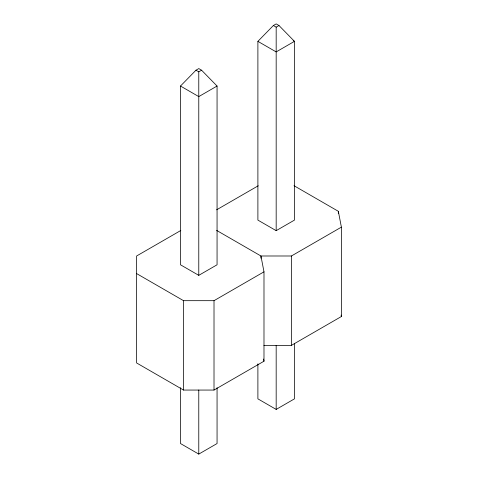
<?xml version="1.0" encoding="UTF-8"?>
<svg xmlns="http://www.w3.org/2000/svg" width="478" height="478" viewBox="0 0 478 478"><rect width="100%" height="100%" fill="white"/><g stroke="black" fill="none" stroke-linecap="round" stroke-linejoin="round"><path stroke-width="0.72" d="M180.493 86.04L195.974 70.206L198.776 68.587L201.579 70.206L217.06 86.04L217.06 264.794L198.776 275.346L180.493 264.794L180.493 86.04L198.776 96.598L217.06 86.04M257.893 41.353L273.374 25.519L276.176 23.9L278.979 25.519L294.46 41.353L294.46 220.107L276.176 230.659L257.893 220.107L257.893 41.353L276.176 51.911L294.46 41.353L293.199 40.624M195.974 70.206L198.776 71.825L201.579 70.206M273.374 25.519L276.176 27.138L278.979 25.519M180.821 230.474L136.612 255.993L136.612 362.963L183.54 390.06L214.013 390.06L263.987 361.207L263.987 271.827L260.94 255.993L216.582 230.384M216.576 209.83L258.222 185.787M136.612 273.589L183.54 300.68L214.013 300.68L263.987 271.827M260.94 258.228L260.94 255.993L291.413 255.993L341.388 227.14L338.34 211.306L293.988 185.697M263.916 345.373L291.413 345.373L341.388 316.52L341.388 227.14M180.493 387.682L180.493 443.542L198.776 454.1L217.06 443.542L217.06 387.682M257.893 363.854L257.893 398.855L276.176 409.413L294.46 398.855L294.46 343.742M341.113 315.08L341.388 316.52M263.575 359.044L263.987 361.207M338.34 211.306L338.34 213.541M291.413 255.993L291.413 345.373M276.176 27.138L276.176 230.659M276.176 345.361L276.176 409.413M214.013 300.68L214.013 390.06M198.776 71.825L198.776 275.346M198.776 390.048L198.776 454.1M183.54 300.68L183.54 390.06"/></g></svg>
